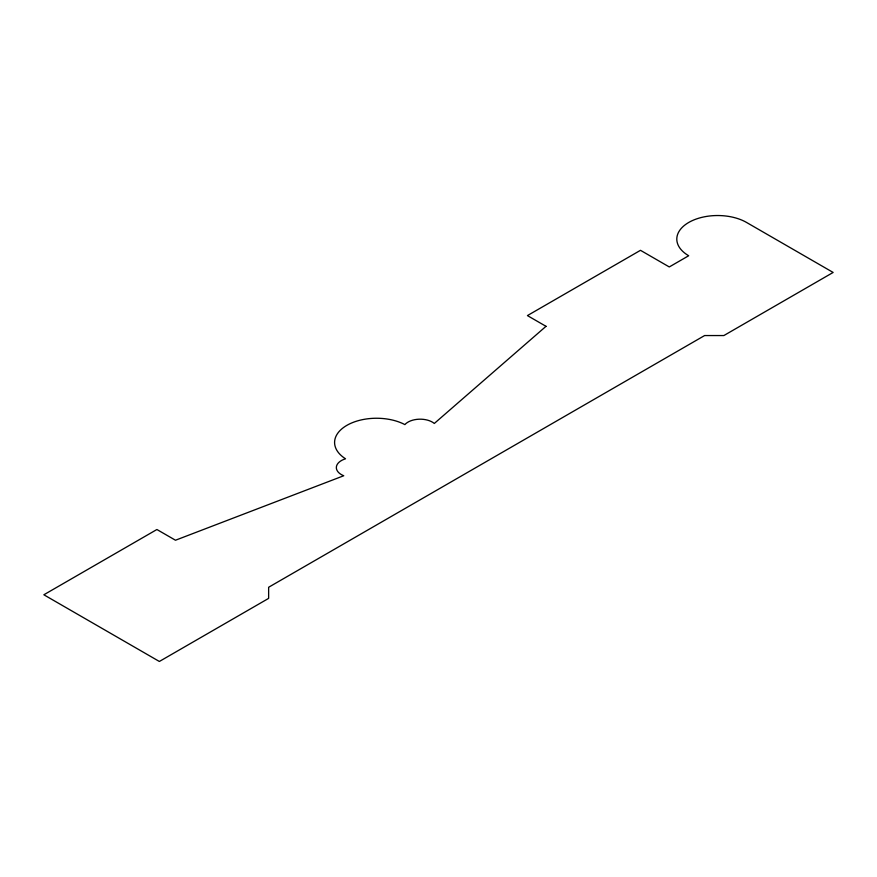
<?xml version="1.0" encoding="UTF-8"?>
<svg xmlns="http://www.w3.org/2000/svg" width="877" height="877" viewBox="0 0 877 877"><rect width="100%" height="100%" fill="white"/><g stroke="black" fill="none" stroke-linecap="round" stroke-linejoin="round"><path stroke-width="1.32" d="M546.009 326.321L434.312 423.459A17.178 9.921 0 0 0 404.878 424.6A41.964 24.227 0 0 0 346.897 425.334A41.964 24.227 0 0 0 345.549 458.803A17.178 9.921 0 0 0 343.74 475.751L175.488 540.232L156.906 529.511L43.85 594.781L159.362 661.466L268.636 598.377L268.636 587.261L704.615 335.551L723.865 335.551L833.15 272.451L746.448 222.396A40.835 23.58 0 0 0 688.763 222.44A40.835 23.58 0 0 0 688.686 255.744L669.283 266.948L640.484 250.318L527.428 315.588L546.009 326.321"/></g></svg>
